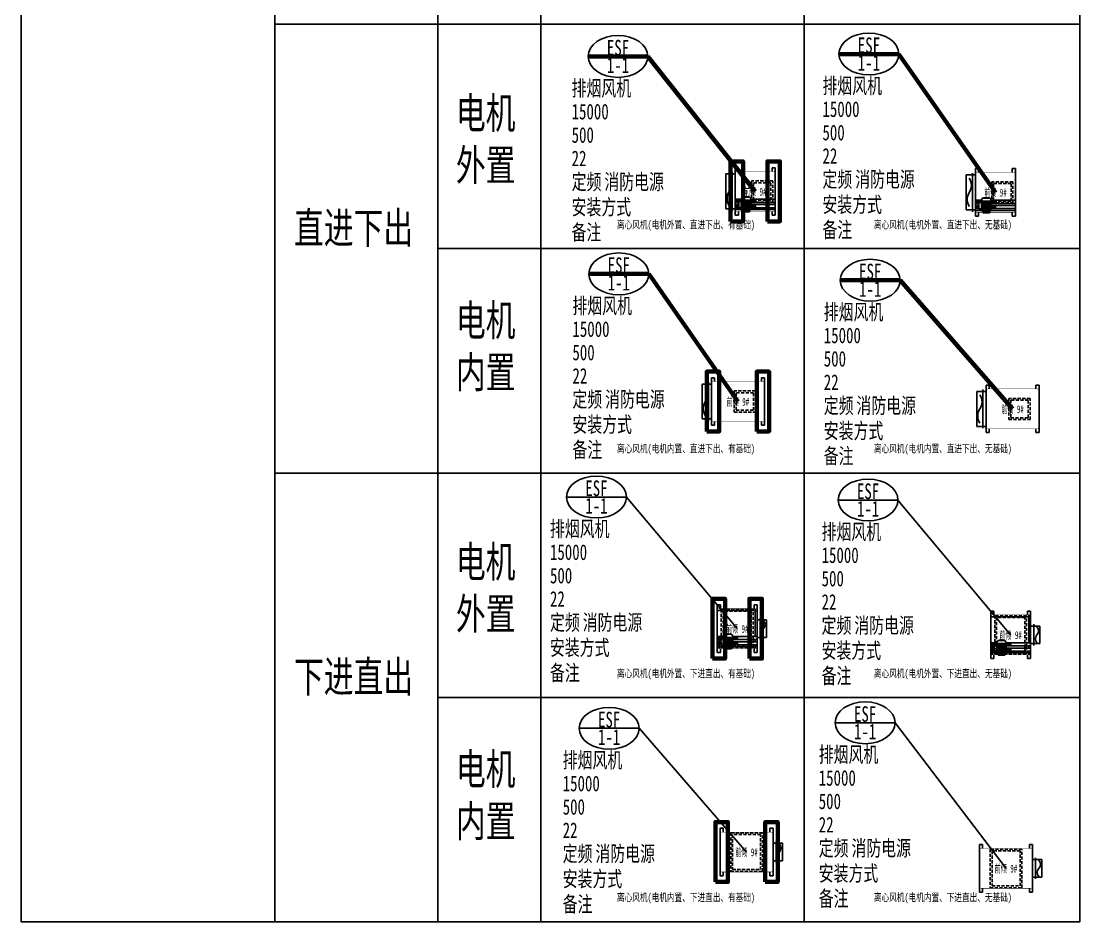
# Model space of a CAD drawing. Header units: millimetres. Extents: x 2960 to 19938, y 38127 to 93237.
# Drawn here: x 2960 to 19938, y 38127 to 52565 of the extents above; entities that cross this region are included whole.
import ezdxf
from ezdxf.enums import TextEntityAlignment as Align

# ---------------------------------------------------------------- set-up
doc = ezdxf.new("R2010")
doc.units = ezdxf.units.MM
doc.header["$LTSCALE"] = 1000
doc.linetypes.add('DASHED', pattern=[0.75, 0.5, -0.25])
for name, color, linetype in [('H-BASE', 7, 'Continuous'), ('H-DIMS-FANS', 7, 'Continuous'), ('H-EQUP-FANS', 4, 'Continuous')]:
    doc.layers.add(name, color=color, linetype=linetype)
doc.styles.add('TH-STYLE1', font='STFANGSO.TTF', dxfattribs={"width": 0.7})

# ---------------------------------------------------------------- blocks, each defined once
blk = doc.blocks.new('*U114')
for p, q in [((1730, 380), (1680, 380)), ((1680, 380), (1680, -380)), ((1730, 380), (1730, 320)), ((2270, 380), (2320, 380)), ((2270, 380), (2270, 320)), ((2320, 380), (2320, -380)), ((1630, 280), (1530, 280)), ((1530, -280), (1530, 280)), ((1630, -310), (1630, 310)), ((1680, 280), (1630, 280)), ((1780, -126), (1680, -126)), ((1776, -163), (1735, -163)), ((1735, -163), (1735, -263)), ((1772, -163), (1772, -135)), ((1776, -163), (1776, -263)), ((1776, -167), (1780, -167)), ((1927, -140), (1780, -140)), ((1787, -140), (1787, -286)), ((1792, -140), (1792, -286)), ((1802, -140), (1802, -286)), ((1897, -86), (1810, -86)), ((1810, -91), (1810, -86)), ((1818, -140), (1818, -286)), ((1835, -140), (1835, -286)), ((1853, -140), (1853, -193)), ((1872, -140), (1872, -286)), ((1889, -140), (1889, -286)), ((1897, -91), (1897, -86)), ((1904, -140), (1904, -286)), ((1915, -140), (1915, -286)), ((1920, -140), (1920, -286)), ((2320, -126), (1927, -126)), ((1934, -167), (1934, -135)), ((1630, -280), (1530, -280)), ((1680, -280), (1630, -280)), ((1735, -176), (1680, -176)), ((1735, -211), (1680, -211)), ((1735, -261), (1680, -261)), ((1680, -290), (1781, -290)), ((1730, -320), (1730, -380)), ((1776, -263), (1735, -263)), ((1776, -259), (1780, -259)), ((1780, -261), (1776, -261)), ((1927, -286), (1780, -286)), ((1853, -236), (1853, -286)), ((1926, -290), (2320, -290)), ((2320, -176), (1927, -176)), ((2320, -211), (1927, -211)), ((2320, -261), (1927, -261)), ((1934, -253), (1934, -220)), ((2270, -320), (2270, -380)), ((1730, -380), (1680, -380)), ((2270, -380), (2320, -380))]:
    blk.add_line(p, q)
at = {"const_width": 6}
blk.add_lwpolyline([(1908, -320), (1710, -320, -0.414214), (1680, -290), (1680, 290, -0.414214), (1710, 320), (2290, 320, -0.414214), (2320, 290), (2320, -290, -0.414214), (2290, -320), (1908, -320)], format="xyb", dxfattribs=at)
at = {"linetype": 'DASHED', "ltscale": 0.1}
for points in [[(1940, -170), (2280, -170), (2280, 170), (1940, 170)], [(1970, -140), (2250, -140), (2250, 140), (1970, 140)]]:
    blk.add_lwpolyline(points, close=True, dxfattribs=at)
for points in [[(1735, -167), (1705, -167), (1705, -135), (1780, -135), (1780, -167), (1776, -167)], [(1735, -253), (1705, -253), (1705, -220), (1735, -220)]]:
    blk.add_lwpolyline(points)
for points in [[(1897, -91), (1810, -91, 0.414214), (1780, -121), (1780, -286, 0.414214), (1790, -296), (1917, -296, 0.414214), (1927, -286), (1927, -121, 0.414214)], [(1913, -296), (1794, -296), (1794, -307, 0.414214), (1798, -311), (1909, -311, 0.414214), (1913, -307)], [(1908, -311), (1799, -311), (1799, -322, 0.414214), (1803, -326), (1904, -326, 0.414214), (1908, -322)]]:
    blk.add_lwpolyline(points, format="xyb", close=True)
for points in [[(2002, -135), (1927, -135), (1927, -167), (2002, -167)], [(1859, -193), (1847, -193), (1847, -236), (1859, -236)], [(2002, -220), (1927, -220), (1927, -253), (2002, -253)]]:
    blk.add_lwpolyline(points, close=True)
for centre in [(1724, -151), (1753, -151), (1953, -151), (1982, -151), (1724, -236), (1953, -236), (1982, -236)]:
    blk.add_circle(centre, 4.87)
for centre, start, end in [((1409, 113), 326.7431, 33.2569), ((1753, -113), 146.7431, 213.2569)]:
    blk.add_arc(centre, 206, start, end)
at = {"layer": 'H-BASE', "linetype": 'ByBlock', "lineweight": 100}
for points in [[(1605, -480), (1805, -480), (1805, 480), (1605, 480)], [(2195, -480), (2395, -480), (2395, 480), (2195, 480)]]:
    blk.add_lwpolyline(points, close=True, dxfattribs=at)
at = {"layer": 'H-DIMS-FANS', "linetype": 'ByBlock', "lineweight": 100}
blk.add_line((-681, 2164), (279, 2164), dxfattribs=at)
blk.add_lwpolyline([(279, 2164), (2000, 0)], dxfattribs=at)
at = {"layer": 'H-DIMS-FANS'}
blk.add_ellipse((-201, 2164), major_axis=(-480, 0), ratio=0.7, dxfattribs=at)
at = {"style": 'TH-STYLE1', "width": 0.55}
blk.add_text('前倾 9#', height=125, dxfattribs=at).set_placement((2000, 0), align=Align.MIDDLE)
at = {"layer": 'H-DIMS-FANS', "style": 'TH-STYLE1', "width": 0.7}
for tag, p in [('设备符号', (-201, 2304)), ('楼层-编号', (-201, 2024))]:
    blk.add_attdef(tag, text='', height=250, dxfattribs=at).set_placement(p, align=Align.MIDDLE_CENTER)
for tag, p in [('风机功能', (-945, 1530)), ('风量', (-945, 1155)), ('全压', (-945, 780)), ('电量', (-945, 405)), ('定频', (-945, 30)), ('消防电源', (-420, 30)), ('安装方式', (-945, -375)), ('备注', (-945, -779))]:
    blk.add_attdef(tag, p, '', height=250, dxfattribs=at)
blk = doc.blocks.new('*U117')
for p, q in [((1730, 380), (1680, 380)), ((1680, 380), (1680, -380)), ((1730, 380), (1730, 320)), ((2270, 380), (2320, 380)), ((2270, 380), (2270, 320)), ((2320, 380), (2320, -380)), ((1630, 280), (1530, 280)), ((1530, -280), (1530, 280)), ((1630, -310), (1630, 310)), ((1680, 280), (1630, 280)), ((1780, -126), (1680, -126)), ((1776, -163), (1735, -163)), ((1735, -163), (1735, -263)), ((1772, -163), (1772, -135)), ((1776, -163), (1776, -263)), ((1776, -167), (1780, -167)), ((1927, -140), (1780, -140)), ((1787, -140), (1787, -286)), ((1792, -140), (1792, -286)), ((1802, -140), (1802, -286)), ((1897, -86), (1810, -86)), ((1810, -91), (1810, -86)), ((1818, -140), (1818, -286)), ((1835, -140), (1835, -286)), ((1853, -140), (1853, -193)), ((1872, -140), (1872, -286)), ((1889, -140), (1889, -286)), ((1897, -91), (1897, -86)), ((1904, -140), (1904, -286)), ((1915, -140), (1915, -286)), ((1920, -140), (1920, -286)), ((2320, -126), (1927, -126)), ((1934, -167), (1934, -135)), ((1630, -280), (1530, -280)), ((1680, -280), (1630, -280)), ((1735, -176), (1680, -176)), ((1735, -211), (1680, -211)), ((1735, -261), (1680, -261)), ((1680, -290), (1781, -290)), ((1730, -320), (1730, -380)), ((1776, -263), (1735, -263)), ((1776, -259), (1780, -259)), ((1780, -261), (1776, -261)), ((1927, -286), (1780, -286)), ((1853, -236), (1853, -286)), ((1926, -290), (2320, -290)), ((2320, -176), (1927, -176)), ((2320, -211), (1927, -211)), ((2320, -261), (1927, -261)), ((1934, -253), (1934, -220)), ((2270, -320), (2270, -380)), ((1730, -380), (1680, -380)), ((2270, -380), (2320, -380))]:
    blk.add_line(p, q)
at = {"const_width": 6}
blk.add_lwpolyline([(1908, -320), (1710, -320, -0.414214), (1680, -290), (1680, 290, -0.414214), (1710, 320), (2290, 320, -0.414214), (2320, 290), (2320, -290, -0.414214), (2290, -320), (1908, -320)], format="xyb", dxfattribs=at)
at = {"linetype": 'DASHED', "ltscale": 0.1}
for points in [[(1940, -170), (2280, -170), (2280, 170), (1940, 170)], [(1970, -140), (2250, -140), (2250, 140), (1970, 140)]]:
    blk.add_lwpolyline(points, close=True, dxfattribs=at)
for points in [[(1735, -167), (1705, -167), (1705, -135), (1780, -135), (1780, -167), (1776, -167)], [(1735, -253), (1705, -253), (1705, -220), (1735, -220)]]:
    blk.add_lwpolyline(points)
for points in [[(1897, -91), (1810, -91, 0.414214), (1780, -121), (1780, -286, 0.414214), (1790, -296), (1917, -296, 0.414214), (1927, -286), (1927, -121, 0.414214)], [(1913, -296), (1794, -296), (1794, -307, 0.414214), (1798, -311), (1909, -311, 0.414214), (1913, -307)], [(1908, -311), (1799, -311), (1799, -322, 0.414214), (1803, -326), (1904, -326, 0.414214), (1908, -322)]]:
    blk.add_lwpolyline(points, format="xyb", close=True)
for points in [[(2002, -135), (1927, -135), (1927, -167), (2002, -167)], [(1859, -193), (1847, -193), (1847, -236), (1859, -236)], [(2002, -220), (1927, -220), (1927, -253), (2002, -253)]]:
    blk.add_lwpolyline(points, close=True)
for centre in [(1724, -151), (1753, -151), (1953, -151), (1982, -151), (1724, -236), (1953, -236), (1982, -236)]:
    blk.add_circle(centre, 4.87)
for centre, start, end in [((1409, 113), 326.7431, 33.2569), ((1753, -113), 146.7431, 213.2569)]:
    blk.add_arc(centre, 206, start, end)
at = {"layer": 'H-DIMS-FANS', "linetype": 'ByBlock', "lineweight": 100}
blk.add_line((-509, 2218), (451, 2218), dxfattribs=at)
blk.add_lwpolyline([(451, 2218), (2000, 0)], dxfattribs=at)
at = {"layer": 'H-DIMS-FANS'}
blk.add_ellipse((-29, 2218), major_axis=(-480, 0), ratio=0.7, dxfattribs=at)
at = {"style": 'TH-STYLE1', "width": 0.55}
blk.add_text('前倾 9#', height=125, dxfattribs=at).set_placement((2000, 0), align=Align.MIDDLE)
at = {"layer": 'H-DIMS-FANS', "style": 'TH-STYLE1', "width": 0.7}
for tag, p in [('设备符号', (-29, 2358)), ('楼层-编号', (-29, 2078))]:
    blk.add_attdef(tag, text='', height=250, dxfattribs=at).set_placement(p, align=Align.MIDDLE_CENTER)
for tag, p in [('风机功能', (-774, 1584)), ('风量', (-774, 1209)), ('全压', (-774, 834)), ('电量', (-774, 459)), ('定频', (-774, 84)), ('消防电源', (-249, 84)), ('安装方式', (-774, -320)), ('备注', (-774, -724))]:
    blk.add_attdef(tag, p, '', height=250, dxfattribs=at)
blk = doc.blocks.new('*U119')
for p, q in [((1625, 380), (1575, 380)), ((1575, 380), (1575, -380)), ((1625, 380), (1625, 320)), ((2375, 380), (2425, 380)), ((2375, 380), (2375, 320)), ((2425, 380), (2425, -380)), ((1525, 280), (1425, 280)), ((1425, -280), (1425, 280)), ((1525, -310), (1525, 310)), ((1575, 280), (1525, 280)), ((1525, -280), (1425, -280)), ((1575, -280), (1525, -280)), ((1625, -320), (1625, -380)), ((2375, -320), (2375, -380)), ((1625, -380), (1575, -380)), ((2375, -380), (2425, -380))]:
    blk.add_line(p, q)
at = {"const_width": 6}
blk.add_lwpolyline([(1803, -320), (1605, -320, -0.414214), (1575, -290), (1575, 290, -0.414214), (1605, 320), (2395, 320, -0.414214), (2425, 290), (2425, -290, -0.414214), (2395, -320), (1803, -320)], format="xyb", dxfattribs=at)
at = {"linetype": 'DASHED', "ltscale": 0.1}
for points in [[(1940, -170), (2280, -170), (2280, 170), (1940, 170)], [(1970, -140), (2250, -140), (2250, 140), (1970, 140)]]:
    blk.add_lwpolyline(points, close=True, dxfattribs=at)
for centre, start, end in [((1304, 113), 326.7431, 33.2569), ((1648, -113), 146.7431, 213.2569)]:
    blk.add_arc(centre, 206, start, end)
at = {"layer": 'H-BASE', "linetype": 'ByBlock', "lineweight": 100}
for points in [[(1500, -480), (1700, -480), (1700, 480), (1500, 480)], [(2300, -480), (2500, -480), (2500, 480), (2300, 480)]]:
    blk.add_lwpolyline(points, close=True, dxfattribs=at)
at = {"layer": 'H-DIMS-FANS', "linetype": 'ByBlock', "lineweight": 100}
blk.add_line((-391, 2045), (569, 2045), dxfattribs=at)
blk.add_lwpolyline([(569, 2045), (2000, 0)], dxfattribs=at)
at = {"layer": 'H-DIMS-FANS'}
blk.add_ellipse((89, 2045), major_axis=(-480, 0), ratio=0.7, dxfattribs=at)
at = {"style": 'TH-STYLE1', "width": 0.55}
blk.add_text('前倾 9#', height=125, dxfattribs=at).set_placement((2000, 0), align=Align.MIDDLE)
at = {"layer": 'H-DIMS-FANS', "style": 'TH-STYLE1', "width": 0.7}
for tag, p in [('设备符号', (89, 2185)), ('楼层-编号', (89, 1905))]:
    blk.add_attdef(tag, text='', height=250, dxfattribs=at).set_placement(p, align=Align.MIDDLE_CENTER)
for tag, p in [('风机功能', (-655, 1411)), ('风量', (-655, 1036)), ('全压', (-655, 661)), ('电量', (-655, 286)), ('定频', (-655, -89)), ('消防电源', (-130, -89)), ('安装方式', (-655, -493)), ('备注', (-655, -897))]:
    blk.add_attdef(tag, p, '', height=250, dxfattribs=at)
blk = doc.blocks.new('*U122')
for p, q in [((1625, 380), (1575, 380)), ((1575, 380), (1575, -380)), ((1625, 380), (1625, 320)), ((2375, 380), (2425, 380)), ((2375, 380), (2375, 320)), ((2425, 380), (2425, -380)), ((1525, 280), (1425, 280)), ((1425, -280), (1425, 280)), ((1525, -310), (1525, 310)), ((1575, 280), (1525, 280)), ((1525, -280), (1425, -280)), ((1575, -280), (1525, -280)), ((1625, -320), (1625, -380)), ((2375, -320), (2375, -380)), ((1625, -380), (1575, -380)), ((2375, -380), (2425, -380))]:
    blk.add_line(p, q)
at = {"const_width": 6}
blk.add_lwpolyline([(1803, -320), (1605, -320, -0.414214), (1575, -290), (1575, 290, -0.414214), (1605, 320), (2395, 320, -0.414214), (2425, 290), (2425, -290, -0.414214), (2395, -320), (1803, -320)], format="xyb", dxfattribs=at)
at = {"linetype": 'DASHED', "ltscale": 0.1}
for points in [[(1940, -170), (2280, -170), (2280, 170), (1940, 170)], [(1970, -140), (2250, -140), (2250, 140), (1970, 140)]]:
    blk.add_lwpolyline(points, close=True, dxfattribs=at)
for centre, start, end in [((1304, 113), 326.7431, 33.2569), ((1648, -113), 146.7431, 213.2569)]:
    blk.add_arc(centre, 206, start, end)
at = {"layer": 'H-DIMS-FANS', "linetype": 'ByBlock', "lineweight": 100}
blk.add_line((-763, 2063), (197, 2063), dxfattribs=at)
blk.add_lwpolyline([(196, 2063), (2000, 0)], dxfattribs=at)
at = {"layer": 'H-DIMS-FANS'}
blk.add_ellipse((-283, 2063), major_axis=(-480, 0), ratio=0.7, dxfattribs=at)
at = {"style": 'TH-STYLE1', "width": 0.55}
blk.add_text('前倾 9#', height=125, dxfattribs=at).set_placement((2000, 0), align=Align.MIDDLE)
at = {"layer": 'H-DIMS-FANS', "style": 'TH-STYLE1', "width": 0.7}
for tag, p in [('设备符号', (-283, 2203)), ('楼层-编号', (-283, 1923))]:
    blk.add_attdef(tag, text='', height=250, dxfattribs=at).set_placement(p, align=Align.MIDDLE_CENTER)
for tag, p in [('风机功能', (-1028, 1429)), ('风量', (-1028, 1054)), ('全压', (-1028, 679)), ('电量', (-1028, 304)), ('定频', (-1028, -71)), ('消防电源', (-503, -71)), ('安装方式', (-1028, -475)), ('备注', (-1028, -879))]:
    blk.add_attdef(tag, p, '', height=250, dxfattribs=at)
blk = doc.blocks.new('*U124')
for p, q in [((1730, 380), (1680, 380)), ((1680, 380), (1680, -380)), ((1730, 380), (1730, 320)), ((2270, 380), (2320, 380)), ((2270, 380), (2270, 320)), ((2320, 380), (2320, -380)), ((2320, 290), (1680, 290)), ((2290, 320), (2290, -126)), ((2370, -170), (2370, 170)), ((2370, 140), (2320, 140)), ((2370, 140), (2470, 140)), ((2470, 140), (2470, -140)), ((1780, -126), (1680, -126)), ((1776, -163), (1735, -163)), ((1735, -163), (1735, -263)), ((1772, -163), (1772, -135)), ((1776, -163), (1776, -263)), ((1776, -167), (1780, -167)), ((1927, -140), (1780, -140)), ((1787, -140), (1787, -286)), ((1792, -140), (1792, -286)), ((1802, -140), (1802, -286)), ((1897, -86), (1810, -86)), ((1810, -91), (1810, -86)), ((1818, -140), (1818, -286)), ((1835, -140), (1835, -286)), ((1853, -140), (1853, -193)), ((1872, -140), (1872, -286)), ((1889, -140), (1889, -286)), ((1897, -91), (1897, -86)), ((1904, -140), (1904, -286)), ((1915, -140), (1915, -286)), ((1920, -140), (1920, -286)), ((2320, -126), (1927, -126)), ((1934, -167), (1934, -135)), ((2370, -140), (2320, -140)), ((2370, -140), (2470, -140)), ((1735, -176), (1680, -176)), ((1735, -211), (1680, -211)), ((1735, -261), (1680, -261)), ((1680, -290), (1781, -290)), ((1710, -176), (1710, -211)), ((1710, -261), (1710, -320)), ((1730, -320), (1730, -380)), ((1776, -263), (1735, -263)), ((1776, -259), (1780, -259)), ((1780, -261), (1776, -261)), ((1927, -286), (1780, -286)), ((1853, -236), (1853, -286)), ((1926, -290), (2320, -290)), ((2320, -176), (1927, -176)), ((2320, -211), (1927, -211)), ((2320, -261), (1927, -261)), ((1934, -253), (1934, -220)), ((2270, -320), (2270, -380)), ((2290, -176), (2290, -211)), ((2290, -261), (2290, -320)), ((1730, -380), (1680, -380)), ((2270, -380), (2320, -380))]:
    blk.add_line(p, q)
at = {"const_width": 6}
blk.add_lwpolyline([(1908, -320), (1710, -320, -0.414214), (1680, -290), (1680, 290, -0.414214), (1710, 320), (2290, 320, -0.414214), (2320, 290), (2320, -290, -0.414214), (2290, -320), (1908, -320)], format="xyb", dxfattribs=at)
at = {"linetype": 'DASHED', "ltscale": 0.1}
for points in [[(1745, -310), (2255, -310), (2255, 310), (1745, 310)], [(1775, -280), (2225, -280), (2225, 280), (1775, 280)]]:
    blk.add_lwpolyline(points, close=True, dxfattribs=at)
for points in [[(1735, -167), (1705, -167), (1705, -135), (1780, -135), (1780, -167), (1776, -167)], [(1735, -253), (1705, -253), (1705, -220), (1735, -220)]]:
    blk.add_lwpolyline(points)
for points in [[(1897, -91), (1810, -91, 0.414214), (1780, -121), (1780, -286, 0.414214), (1790, -296), (1917, -296, 0.414214), (1927, -286), (1927, -121, 0.414214)], [(1913, -296), (1794, -296), (1794, -307, 0.414214), (1798, -311), (1909, -311, 0.414214), (1913, -307)], [(1908, -311), (1799, -311), (1799, -322, 0.414214), (1803, -326), (1904, -326, 0.414214), (1908, -322)]]:
    blk.add_lwpolyline(points, format="xyb", close=True)
for points in [[(2002, -135), (1927, -135), (1927, -167), (2002, -167)], [(1859, -193), (1847, -193), (1847, -236), (1859, -236)], [(2002, -220), (1927, -220), (1927, -253), (2002, -253)]]:
    blk.add_lwpolyline(points, close=True)
for centre in [(1724, -151), (1753, -151), (1953, -151), (1982, -151), (1724, -236), (1953, -236), (1982, -236)]:
    blk.add_circle(centre, 4.87)
for centre, start, end in [((2491, -64), 137.3335, 222.6665), ((2351, 64), 317.3335, 42.6665)]:
    blk.add_arc(centre, 94.7, start, end)
at = {"layer": 'H-BASE', "linetype": 'ByBlock', "lineweight": 100}
for points in [[(1605, -480), (1805, -480), (1805, 480), (1605, 480)], [(2195, -480), (2395, -480), (2395, 480), (2195, 480)]]:
    blk.add_lwpolyline(points, close=True, dxfattribs=at)
at = {"layer": 'H-DIMS-FANS'}
blk.add_line((-738, 2110), (222, 2110), dxfattribs=at)
blk.add_lwpolyline([(222, 2110), (2000, 0)], dxfattribs=at)
blk.add_ellipse((-258, 2110), major_axis=(-480, 0), ratio=0.7, dxfattribs=at)
at = {"style": 'TH-STYLE1', "width": 0.55}
blk.add_text('前倾 9#', height=125, dxfattribs=at).set_placement((2000, 0), align=Align.MIDDLE)
at = {"layer": 'H-DIMS-FANS', "style": 'TH-STYLE1', "width": 0.7}
for tag, p in [('设备符号', (-258, 2250)), ('楼层-编号', (-258, 1970))]:
    blk.add_attdef(tag, text='', height=250, dxfattribs=at).set_placement(p, align=Align.MIDDLE_CENTER)
for tag, p in [('风机功能', (-1003, 1476)), ('风量', (-1003, 1101)), ('全压', (-1003, 726)), ('电量', (-1003, 351)), ('定频', (-1003, -24)), ('消防电源', (-478, -24)), ('安装方式', (-1003, -428)), ('备注', (-1003, -832))]:
    blk.add_attdef(tag, p, '', height=250, dxfattribs=at)
blk = doc.blocks.new('*U127')
for p, q in [((1730, 380), (1680, 380)), ((1680, 380), (1680, -380)), ((1730, 380), (1730, 320)), ((2270, 380), (2320, 380)), ((2270, 380), (2270, 320)), ((2320, 380), (2320, -380)), ((2320, 290), (1680, 290)), ((2290, 320), (2290, -126)), ((2370, -170), (2370, 170)), ((2370, 140), (2320, 140)), ((2370, 140), (2470, 140)), ((2470, 140), (2470, -140)), ((1780, -126), (1680, -126)), ((1776, -163), (1735, -163)), ((1735, -163), (1735, -263)), ((1772, -163), (1772, -135)), ((1776, -163), (1776, -263)), ((1776, -167), (1780, -167)), ((1927, -140), (1780, -140)), ((1787, -140), (1787, -286)), ((1792, -140), (1792, -286)), ((1802, -140), (1802, -286)), ((1897, -86), (1810, -86)), ((1810, -91), (1810, -86)), ((1818, -140), (1818, -286)), ((1835, -140), (1835, -286)), ((1853, -140), (1853, -193)), ((1872, -140), (1872, -286)), ((1889, -140), (1889, -286)), ((1897, -91), (1897, -86)), ((1904, -140), (1904, -286)), ((1915, -140), (1915, -286)), ((1920, -140), (1920, -286)), ((2320, -126), (1927, -126)), ((1934, -167), (1934, -135)), ((2370, -140), (2320, -140)), ((2370, -140), (2470, -140)), ((1735, -176), (1680, -176)), ((1735, -211), (1680, -211)), ((1735, -261), (1680, -261)), ((1680, -290), (1781, -290)), ((1710, -176), (1710, -211)), ((1710, -261), (1710, -320)), ((1730, -320), (1730, -380)), ((1776, -263), (1735, -263)), ((1776, -259), (1780, -259)), ((1780, -261), (1776, -261)), ((1927, -286), (1780, -286)), ((1853, -236), (1853, -286)), ((1926, -290), (2320, -290)), ((2320, -176), (1927, -176)), ((2320, -211), (1927, -211)), ((2320, -261), (1927, -261)), ((1934, -253), (1934, -220)), ((2270, -320), (2270, -380)), ((2290, -176), (2290, -211)), ((2290, -261), (2290, -320)), ((1730, -380), (1680, -380)), ((2270, -380), (2320, -380))]:
    blk.add_line(p, q)
at = {"const_width": 6}
blk.add_lwpolyline([(1908, -320), (1710, -320, -0.414214), (1680, -290), (1680, 290, -0.414214), (1710, 320), (2290, 320, -0.414214), (2320, 290), (2320, -290, -0.414214), (2290, -320), (1908, -320)], format="xyb", dxfattribs=at)
at = {"linetype": 'DASHED', "ltscale": 0.1}
for points in [[(1745, -310), (2255, -310), (2255, 310), (1745, 310)], [(1775, -280), (2225, -280), (2225, 280), (1775, 280)]]:
    blk.add_lwpolyline(points, close=True, dxfattribs=at)
for points in [[(1735, -167), (1705, -167), (1705, -135), (1780, -135), (1780, -167), (1776, -167)], [(1735, -253), (1705, -253), (1705, -220), (1735, -220)]]:
    blk.add_lwpolyline(points)
for points in [[(1897, -91), (1810, -91, 0.414214), (1780, -121), (1780, -286, 0.414214), (1790, -296), (1917, -296, 0.414214), (1927, -286), (1927, -121, 0.414214)], [(1913, -296), (1794, -296), (1794, -307, 0.414214), (1798, -311), (1909, -311, 0.414214), (1913, -307)], [(1908, -311), (1799, -311), (1799, -322, 0.414214), (1803, -326), (1904, -326, 0.414214), (1908, -322)]]:
    blk.add_lwpolyline(points, format="xyb", close=True)
for points in [[(2002, -135), (1927, -135), (1927, -167), (2002, -167)], [(1859, -193), (1847, -193), (1847, -236), (1859, -236)], [(2002, -220), (1927, -220), (1927, -253), (2002, -253)]]:
    blk.add_lwpolyline(points, close=True)
for centre in [(1724, -151), (1753, -151), (1953, -151), (1982, -151), (1724, -236), (1953, -236), (1982, -236)]:
    blk.add_circle(centre, 4.87)
for centre, start, end in [((2491, -64), 137.3335, 222.6665), ((2351, 64), 317.3335, 42.6665)]:
    blk.add_arc(centre, 94.7, start, end)
at = {"layer": 'H-DIMS-FANS'}
blk.add_line((-767, 2162), (193, 2162), dxfattribs=at)
blk.add_lwpolyline([(193, 2162), (2000, 0)], dxfattribs=at)
blk.add_ellipse((-287, 2162), major_axis=(-480, 0), ratio=0.7, dxfattribs=at)
at = {"style": 'TH-STYLE1', "width": 0.55}
blk.add_text('前倾 9#', height=125, dxfattribs=at).set_placement((2000, 0), align=Align.MIDDLE)
at = {"layer": 'H-DIMS-FANS', "style": 'TH-STYLE1', "width": 0.7}
for tag, p in [('设备符号', (-287, 2302)), ('楼层-编号', (-287, 2022))]:
    blk.add_attdef(tag, text='', height=250, dxfattribs=at).set_placement(p, align=Align.MIDDLE_CENTER)
for tag, p in [('风机功能', (-1032, 1528)), ('风量', (-1032, 1153)), ('全压', (-1032, 778)), ('电量', (-1032, 403)), ('定频', (-1032, 28)), ('消防电源', (-507, 28)), ('安装方式', (-1032, -376)), ('备注', (-1032, -780))]:
    blk.add_attdef(tag, p, '', height=250, dxfattribs=at)
blk = doc.blocks.new('*U129')
for p, q in [((1625, 380), (1575, 380)), ((1575, 380), (1575, -380)), ((1625, 380), (1625, 320)), ((2375, 380), (2425, 380)), ((2375, 380), (2375, 320)), ((2425, 380), (2425, -380)), ((2475, -170), (2475, 170)), ((2475, 140), (2425, 140)), ((2475, 140), (2575, 140)), ((2575, 140), (2575, -140)), ((2475, -140), (2425, -140)), ((2475, -140), (2575, -140)), ((1625, -320), (1625, -380)), ((2375, -320), (2375, -380)), ((1625, -380), (1575, -380)), ((2375, -380), (2425, -380))]:
    blk.add_line(p, q)
at = {"const_width": 6}
blk.add_lwpolyline([(1803, -320), (1605, -320, -0.414214), (1575, -290), (1575, 290, -0.414214), (1605, 320), (2395, 320, -0.414214), (2425, 290), (2425, -290, -0.414214), (2395, -320), (1803, -320)], format="xyb", dxfattribs=at)
at = {"linetype": 'DASHED', "ltscale": 0.1}
for points in [[(1745, -310), (2255, -310), (2255, 310), (1745, 310)], [(1775, -280), (2225, -280), (2225, 280), (1775, 280)]]:
    blk.add_lwpolyline(points, close=True, dxfattribs=at)
for centre, start, end in [((2596, -64), 137.5795, 222.4205), ((2456, 64), 317.5795, 42.4205)]:
    blk.add_arc(centre, 95.1, start, end)
at = {"layer": 'H-BASE', "linetype": 'ByBlock', "lineweight": 100}
for points in [[(1500, -480), (1700, -480), (1700, 480), (1500, 480)], [(2300, -480), (2500, -480), (2500, 480), (2300, 480)]]:
    blk.add_lwpolyline(points, close=True, dxfattribs=at)
at = {"layer": 'H-DIMS-FANS'}
blk.add_line((-684, 1983), (276, 1983), dxfattribs=at)
blk.add_lwpolyline([(276, 1983), (2000, 0)], dxfattribs=at)
blk.add_ellipse((-204, 1983), major_axis=(-480, 0), ratio=0.7, dxfattribs=at)
at = {"style": 'TH-STYLE1', "width": 0.55}
blk.add_text('前倾 9#', height=125, dxfattribs=at).set_placement((2000, 0), align=Align.MIDDLE)
at = {"layer": 'H-DIMS-FANS', "style": 'TH-STYLE1', "width": 0.7}
for tag, p in [('设备符号', (-204, 2123)), ('楼层-编号', (-204, 1843))]:
    blk.add_attdef(tag, text='', height=250, dxfattribs=at).set_placement(p, align=Align.MIDDLE_CENTER)
for tag, p in [('风机功能', (-949, 1349)), ('风量', (-949, 974)), ('全压', (-949, 599)), ('电量', (-949, 224)), ('定频', (-949, -151)), ('消防电源', (-424, -151)), ('安装方式', (-949, -555)), ('备注', (-949, -959))]:
    blk.add_attdef(tag, p, '', height=250, dxfattribs=at)
blk = doc.blocks.new('*U132')
for p, q in [((1625, 380), (1575, 380)), ((1575, 380), (1575, -380)), ((1625, 380), (1625, 320)), ((2375, 380), (2425, 380)), ((2375, 380), (2375, 320)), ((2425, 380), (2425, -380)), ((2475, -170), (2475, 170)), ((2475, 140), (2425, 140)), ((2475, 140), (2575, 140)), ((2575, 140), (2575, -140)), ((2475, -140), (2425, -140)), ((2475, -140), (2575, -140)), ((1625, -320), (1625, -380)), ((2375, -320), (2375, -380)), ((1625, -380), (1575, -380)), ((2375, -380), (2425, -380))]:
    blk.add_line(p, q)
at = {"const_width": 6}
blk.add_lwpolyline([(1803, -320), (1605, -320, -0.414214), (1575, -290), (1575, 290, -0.414214), (1605, 320), (2395, 320, -0.414214), (2425, 290), (2425, -290, -0.414214), (2395, -320), (1803, -320)], format="xyb", dxfattribs=at)
at = {"linetype": 'DASHED', "ltscale": 0.1}
for points in [[(1745, -310), (2255, -310), (2255, 310), (1745, 310)], [(1775, -280), (2225, -280), (2225, 280), (1775, 280)]]:
    blk.add_lwpolyline(points, close=True, dxfattribs=at)
for centre, start, end in [((2596, -64), 137.5795, 222.4205), ((2456, 64), 317.5795, 42.4205)]:
    blk.add_arc(centre, 95.1, start, end)
at = {"layer": 'H-DIMS-FANS'}
blk.add_line((-740, 2334), (220, 2334), dxfattribs=at)
blk.add_lwpolyline([(220, 2334), (2000, 0)], dxfattribs=at)
blk.add_ellipse((-260, 2334), major_axis=(-480, 0), ratio=0.7, dxfattribs=at)
at = {"style": 'TH-STYLE1', "width": 0.55}
blk.add_text('前倾 9#', height=125, dxfattribs=at).set_placement((2000, 0), align=Align.MIDDLE)
at = {"layer": 'H-DIMS-FANS', "style": 'TH-STYLE1', "width": 0.7}
for tag, p in [('设备符号', (-260, 2474)), ('楼层-编号', (-260, 2194))]:
    blk.add_attdef(tag, text='', height=250, dxfattribs=at).set_placement(p, align=Align.MIDDLE_CENTER)
for tag, p in [('风机功能', (-1004, 1700)), ('风量', (-1004, 1325)), ('全压', (-1004, 950)), ('电量', (-1004, 575)), ('定频', (-1004, 200)), ('消防电源', (-479, 200)), ('安装方式', (-1004, -204)), ('备注', (-1004, -608))]:
    blk.add_attdef(tag, p, '', height=250, dxfattribs=at)

msp = doc.modelspace()

# ---------------------------------------------------------------- linework, layer by layer
at = {"color": 3}
for p, q in [((9640, 59710), (9640, 52516)), ((11295, 59710), (11295, 52516)), ((15518, 59710), (15518, 52516)), ((9640, 52516), (9640, 45322)), ((11295, 52516), (11295, 45322)), ((15518, 52516), (15518, 45322)), ((19938, 48919), (9640, 48919)), ((9640, 45322), (9640, 38127)), ((11295, 45322), (11295, 38127)), ((15518, 45322), (15518, 38127)), ((19938, 41724), (9640, 41724))]:
    msp.add_line(p, q, dxfattribs=at)
for points in [[(7026, 81294), (2960, 81294), (2960, 38127), (7026, 38127)], [(7026, 52516), (19938, 52516), (19938, 59710), (7026, 59710)], [(7026, 45322), (19938, 45322), (19938, 52516), (7026, 52516)], [(7026, 38127), (19938, 38127), (19938, 45322), (7026, 45322)]]:
    msp.add_lwpolyline(points, close=True, dxfattribs=at)

# ---------------------------------------------------------------- block references
at = {"layer": 'H-EQUP-FANS'}
for name, p in [('*U114', (12733, 49836)), ('*U117', (16585, 49821)), ('*U119', (12456, 46468)), ('*U122', (16860, 46349)), ('*U124', (12444, 42827)), ('*U127', (16829, 42727)), ('*U132', (16755, 38984)), ('*U129', (12594, 39246))]:
    msp.add_blockref(name, p, dxfattribs=at).add_auto_attribs({'设备符号': 'ESF', '楼层-编号': '1-1', '风机功能': '排烟风机', '风量': '15000', '全压': '500', '电量': '22', '定频': '定频', '消防电源': '消防电源', '安装方式': '安装方式', '备注': '备注'})

# ---------------------------------------------------------------- texts
at = {"layer": 'H-EQUP-FANS', "color": 3, "char_height": 500, "attachment_point": 1, "style": 'TH-STYLE1'}
for s, insert, width in [('电机外置', (9933, 51342), 1361.89), ('直进下出', (7336, 49501), 2315.48), ('电机\\P内置', (9933, 48020), 2315.48), ('电机外置', (9933, 44148), 1261.22), ('下进直出', (7336, 42307), 2315.48), ('电机\\P内置', (9933, 40825), 1261.22)]:
    msp.add_mtext(s, dxfattribs=dict(at, insert=insert, width=width))
at = {"layer": 'H-EQUP-FANS', "color": 6, "char_height": 125, "width": 2432.87, "attachment_point": 1, "style": 'TH-STYLE1'}
for s, insert in [('离心风机(电机外置、直进下出、有基础)', (12516, 49365)), ('离心风机(电机外置、直进下出、无基础)', (16636, 49365)), ('离心风机(电机内置、直进下出、有基础)', (12516, 45775)), ('离心风机(电机内置、直进下出、无基础)', (16636, 45775)), ('离心风机(电机外置、下进直出、有基础)', (12516, 42171)), ('离心风机(电机外置、下进直出、无基础)', (16636, 42171)), ('离心风机(电机内置、下进直出、有基础)', (12516, 38581)), ('离心风机(电机内置、下进直出、无基础)', (16636, 38581))]:
    msp.add_mtext(s, dxfattribs=dict(at, insert=insert))

doc.saveas('drawing.dxf')
